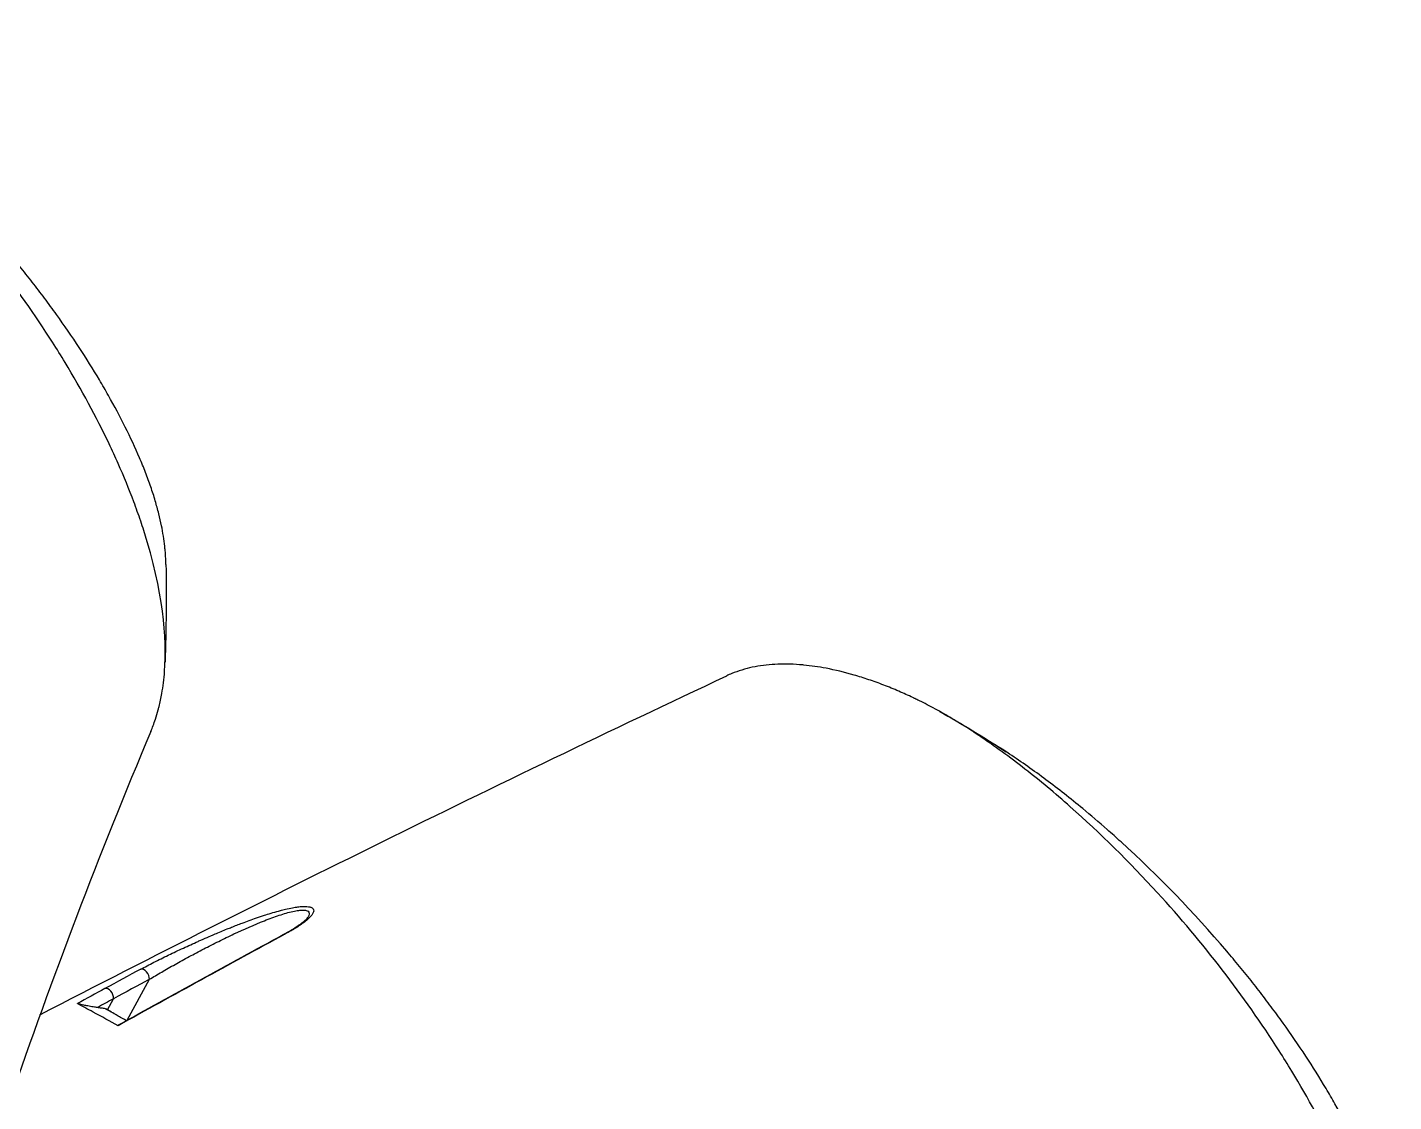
# Model space of a CAD drawing. Header units: millimetres. Extents: x 0 to 4378, y 0 to 2376.
# Drawn here: x 2672.8 to 2760, y 1910.6 to 1979.1 of the extents above; entities that cross this region are included whole.
import ezdxf

# ---------------------------------------------------------------- set-up
doc = ezdxf.new("R2010")
doc.units = ezdxf.units.MM
doc.header["$LTSCALE"] = 0.2
doc.layers.add('01_Object Line', color=4, linetype='Continuous')

# ---------------------------------------------------------------- blocks, each defined once
blk = doc.blocks.new('Blk$A32R2-0W24N')
for p, q in [((-18.029, 888.336), (-18.029, 888.336)), ((-29.592, 881.744), (-28.161, 884.351)), ((-30.836, 882.401), (-30.444, 883.115)), ((-30.965, 882.475), (-30.836, 882.401)), ((-30.575, 882.25), (-30.836, 882.401)), ((-29.646, 881.714), (-29.653, 881.718)), ((-29.615, 881.696), (-29.615, 881.696)), ((-29.615, 881.696), (-29.615, 881.696)), ((-30.09, 881.433), (-30.09, 881.433))]:
    blk.add_line(p, q)
for centre, major_axis, ratio, start_param, end_param in [((12.816, 861.553), (-1.496, 41.655), 0.767694, 5.786682, 5.852422), ((-53.896, 118.451), (435.313, 800.982), 0.572302, 0.719728, 0.72334), ((-47.92, 108.489), (434.089, 810.828), 0.577163, 0.716886, 0.720464), ((-28.521, 884.544), (-0.237, 0.44), 0.615624, 3.963437, 6.144097), ((-54.305, 101.97), (444.564, 818.233), 0.57237, 0.723269, 0.725998), ((-30.804, 883.308), (-0.239, 0.439), 0.6137, 3.961397, 6.133418), ((-48.228, 94.986), (441.655, 824.96), 0.577163, 0.720458, 0.722055)]:
    blk.add_ellipse(centre, major_axis=major_axis, ratio=ratio, start_param=start_param, end_param=end_param)
for points, knots in [([(-28.074, 900.163), (-28.073, 900.166), (-28.072, 900.168), (-28.019, 900.293), (-27.97, 900.417), (-27.876, 900.67), (-27.827, 900.809), (-27.717, 901.14), (-27.655, 901.343), (-27.582, 901.616), (-27.563, 901.687), (-27.48, 902.018), (-27.421, 902.295), (-27.29, 903.031), (-27.231, 903.503), (-27.036, 906.148), (-27.278, 909.076), (-28.584, 913.174), (-28.649, 913.374), (-28.789, 913.789), (-28.862, 913.998), (-29.007, 914.403), (-29.081, 914.604), (-29.459, 915.611), (-29.792, 916.427), (-30.342, 917.671), (-30.534, 918.09), (-31.545, 920.216), (-32.486, 921.953), (-33.803, 924.13), (-34.07, 924.56), (-36.576, 928.491), (-39.211, 931.908), (-43.894, 937.031), (-45.773, 938.878), (-48.648, 941.415), (-49.611, 942.218), (-51.536, 943.722), (-52.514, 944.434), (-53.477, 945.081)], [0.71769, 0.71769, 0.71769, 0.71769, 0.718212, 0.718212, 0.74576, 0.74576, 0.776284, 0.776284, 0.820204, 0.820204, 0.834927, 0.834927, 0.896521, 0.896521, 0.995652, 0.995652, 1.428405, 1.428405, 1.450296, 1.450296, 1.471663, 1.471663, 1.492327, 1.492327, 1.574835, 1.574835, 1.616316, 1.616316, 1.784634, 1.784634, 1.826029, 1.826029, 2.164003, 2.164003, 2.373598, 2.373598, 2.479923, 2.479923, 2.586935, 2.586935, 2.586935, 2.586935]), ([(-27.106, 910.807), (-27.108, 910.938), (-27.112, 911.071), (-27.127, 911.373), (-27.139, 911.544), (-27.163, 911.798), (-27.172, 911.886), (-27.229, 912.402), (-27.301, 912.845), (-27.442, 913.539), (-27.498, 913.791), (-27.631, 914.323), (-27.707, 914.601), (-27.876, 915.172), (-27.971, 915.468), (-28.178, 916.071), (-28.291, 916.378), (-28.53, 916.995), (-28.658, 917.306), (-29.34, 918.904), (-30.007, 920.237), (-30.964, 921.93), (-31.154, 922.258), (-31.758, 923.272), (-32.191, 923.963), (-33.107, 925.357), (-33.59, 926.059), (-34.343, 927.108), (-34.596, 927.454), (-35.112, 928.144), (-35.374, 928.488), (-35.902, 929.168), (-36.174, 929.511), (-36.724, 930.194), (-37.011, 930.542), (-37.422, 931.034), (-37.555, 931.191), (-39.787, 933.814), (-42.073, 936.173), (-44.729, 938.584), (-45.025, 938.848), (-45.841, 939.564), (-46.362, 940.008), (-47.663, 941.082), (-48.446, 941.699), (-49.617, 942.574), (-50.006, 942.856), (-50.782, 943.404), (-51.168, 943.669), (-51.554, 943.924)], [1.309169, 1.309169, 1.309169, 1.309169, 1.384705, 1.384705, 1.477831, 1.477831, 1.526561, 1.526561, 1.759973, 1.759973, 1.890971, 1.890971, 2.029156, 2.029156, 2.171186, 2.171186, 2.316283, 2.316283, 2.460898, 2.460898, 3.049329, 3.049329, 3.189055, 3.189055, 3.478614, 3.478614, 3.769885, 3.769885, 3.913253, 3.913253, 4.056001, 4.056001, 4.19686, 4.19686, 4.341119, 4.341119, 4.411312, 4.411312, 5.498875, 5.498875, 5.634552, 5.634552, 5.872375, 5.872375, 6.229939, 6.229939, 6.408513, 6.408513, 6.587137, 6.587137, 6.587137, 6.587137]), ([(20.569, 902.321), (20.268, 902.464), (19.969, 902.599), (19.674, 902.726), (19.346, 902.867), (19.022, 902.999), (18.702, 903.122), (18.381, 903.246), (18.063, 903.36), (17.75, 903.466), (17.435, 903.572), (17.125, 903.67), (16.818, 903.759), (16.205, 903.938), (15.607, 904.083), (15.024, 904.193), (14.542, 904.285), (14.07, 904.353), (13.609, 904.398), (13.517, 904.406), (13.426, 904.414), (13.335, 904.421), (12.789, 904.463), (12.264, 904.47), (11.763, 904.443), (11.258, 904.415), (10.777, 904.353), (10.319, 904.256), (9.86, 904.159), (9.425, 904.026), (9.015, 903.859), (8.903, 903.813), (8.793, 903.765), (8.684, 903.714)], [0, 0, 0, 0, 0.0296065, 0.0296065, 0.0296065, 0.0625552, 0.0625552, 0.0625552, 0.0956223, 0.0956223, 0.0956223, 0.1287583, 0.1287583, 0.1287583, 0.1950345, 0.1950345, 0.1950345, 0.25, 0.25, 0.25, 0.2609996, 0.2609996, 0.2609996, 0.3271356, 0.3271356, 0.3271356, 0.3936018, 0.3936018, 0.3936018, 0.4600955, 0.4600955, 0.4600955, 0.4782522, 0.4782522, 0.4782522, 0.4782522]), ([(24.81, 899.882), (24.791, 899.894), (24.768, 899.91), (24.719, 899.942), (24.697, 899.957), (24.629, 900.002), (24.584, 900.032), (24.449, 900.122), (24.359, 900.181), (24.089, 900.356), (23.91, 900.47), (23.373, 900.806), (23.016, 901.021), (22.307, 901.429), (21.956, 901.621), (21.432, 901.895), (21.259, 901.984), (20.999, 902.113), (20.913, 902.156), (20.784, 902.219), (20.741, 902.239), (20.676, 902.27), (20.655, 902.28), (20.609, 902.303), (20.587, 902.313), (20.569, 902.321)], [0.000006, 0.000006, 0.000006, 0.000006, 0.0077656, 0.0077656, 0.0144608, 0.0144608, 0.0278513, 0.0278513, 0.0546324, 0.0546324, 0.1081958, 0.1081958, 0.2151263, 0.2151263, 0.321952, 0.321952, 0.3753541, 0.3753541, 0.4020519, 0.4020519, 0.4154008, 0.4154008, 0.4220656, 0.4220656, 0.4297877, 0.4297877, 0.4297877, 0.4297877]), ([(50.215, 854.962), (50.216, 854.964), (50.218, 854.967), (50.27, 855.093), (50.319, 855.217), (50.414, 855.47), (50.463, 855.61), (50.573, 855.941), (50.634, 856.143), (50.708, 856.416), (50.726, 856.487), (50.809, 856.819), (50.868, 857.095), (50.999, 857.831), (51.058, 858.304), (51.252, 860.949), (51.009, 863.877), (49.704, 867.975), (49.638, 868.175), (49.498, 868.591), (49.425, 868.799), (49.28, 869.205), (49.207, 869.406), (48.828, 870.413), (48.495, 871.228), (47.945, 872.472), (47.753, 872.891), (46.742, 875.017), (45.801, 876.755), (44.483, 878.931), (44.216, 879.361), (41.711, 883.292), (39.075, 886.71), (34.392, 891.832), (32.513, 893.679), (29.639, 896.217), (28.676, 897.019), (26.751, 898.523), (25.773, 899.235), (24.81, 899.882)], [0.717541, 0.717541, 0.717541, 0.717541, 0.718212, 0.718212, 0.74576, 0.74576, 0.776284, 0.776284, 0.820204, 0.820204, 0.834927, 0.834927, 0.896521, 0.896521, 0.995652, 0.995652, 1.428405, 1.428405, 1.450296, 1.450296, 1.471663, 1.471663, 1.492327, 1.492327, 1.574835, 1.574835, 1.616316, 1.616316, 1.784634, 1.784634, 1.826029, 1.826029, 2.164003, 2.164003, 2.373598, 2.373598, 2.479923, 2.479923, 2.586935, 2.586935, 2.586935, 2.586935]), ([(51.183, 865.604), (51.181, 865.737), (51.177, 865.871), (51.162, 866.174), (51.149, 866.344), (51.126, 866.599), (51.117, 866.687), (51.059, 867.202), (50.987, 867.645), (50.847, 868.34), (50.79, 868.591), (50.657, 869.124), (50.582, 869.402), (50.412, 869.973), (50.317, 870.268), (50.11, 870.872), (49.997, 871.179), (49.758, 871.795), (49.63, 872.107), (48.947, 873.705), (48.28, 875.038), (47.323, 876.731), (47.133, 877.059), (46.529, 878.073), (46.096, 878.764), (45.18, 880.158), (44.697, 880.861), (43.944, 881.91), (43.691, 882.256), (43.175, 882.946), (42.913, 883.289), (42.385, 883.97), (42.113, 884.313), (41.563, 884.995), (41.276, 885.344), (40.865, 885.835), (40.732, 885.993), (38.5, 888.615), (36.214, 890.974), (33.557, 893.385), (33.262, 893.649), (32.446, 894.365), (31.925, 894.809), (30.624, 895.884), (29.841, 896.5), (28.67, 897.375), (28.281, 897.657), (27.505, 898.205), (27.119, 898.47), (26.734, 898.725)], [1.308609, 1.308609, 1.308609, 1.308609, 1.384705, 1.384705, 1.477831, 1.477831, 1.526561, 1.526561, 1.759973, 1.759973, 1.890971, 1.890971, 2.029156, 2.029156, 2.171186, 2.171186, 2.316283, 2.316283, 2.460898, 2.460898, 3.049329, 3.049329, 3.189055, 3.189055, 3.478614, 3.478614, 3.769885, 3.769885, 3.913253, 3.913253, 4.056001, 4.056001, 4.19686, 4.19686, 4.341119, 4.341119, 4.411312, 4.411312, 5.498875, 5.498875, 5.634552, 5.634552, 5.872375, 5.872375, 6.229939, 6.229939, 6.408513, 6.408513, 6.587137, 6.587137, 6.587137, 6.587137]), ([(-28.718, 885), (-28.465, 885.136), (-28.178, 885.285), (-27.881, 885.436), (-27.577, 885.589), (-27.263, 885.744), (-26.966, 885.887), (-26.954, 885.893), (-26.942, 885.899), (-26.931, 885.904), (-26.63, 886.049), (-26.314, 886.199), (-25.996, 886.346), (-25.684, 886.491), (-25.369, 886.634), (-25.061, 886.771), (-25.04, 886.78), (-25.019, 886.789), (-24.999, 886.799), (-24.653, 886.952), (-24.319, 887.097), (-23.975, 887.243), (-23.723, 887.349), (-23.465, 887.457), (-23.195, 887.566), (-23.105, 887.602), (-23.015, 887.638), (-22.926, 887.673), (-22.69, 887.767), (-22.459, 887.857), (-22.233, 887.943), (-21.922, 888.061), (-21.651, 888.159), (-21.327, 888.271), (-21.151, 888.332), (-20.99, 888.386), (-20.826, 888.439), (-20.688, 888.484), (-20.549, 888.528), (-20.399, 888.574), (-20.234, 888.623), (-20.076, 888.669), (-19.924, 888.71), (-19.882, 888.722), (-19.842, 888.732), (-19.803, 888.743), (-19.701, 888.769), (-19.605, 888.794), (-19.487, 888.822), (-19.323, 888.861), (-19.169, 888.893), (-19.025, 888.919), (-18.965, 888.93), (-18.912, 888.939), (-18.859, 888.948), (-18.785, 888.959), (-18.711, 888.97), (-18.624, 888.98), (-18.561, 888.987), (-18.503, 888.992), (-18.448, 888.996), (-18.32, 889.004), (-18.21, 889.005), (-18.107, 888.997), (-18.045, 888.992), (-17.985, 888.983), (-17.929, 888.97), (-17.902, 888.963), (-17.877, 888.955), (-17.854, 888.947), (-17.788, 888.922), (-17.739, 888.888), (-17.709, 888.846), (-17.68, 888.804), (-17.67, 888.754), (-17.677, 888.7), (-17.678, 888.696), (-17.678, 888.693), (-17.679, 888.689), (-17.688, 888.639), (-17.713, 888.581), (-17.751, 888.52), (-17.815, 888.418), (-17.917, 888.308), (-18.022, 888.211), (-18.058, 888.178), (-18.098, 888.144), (-18.14, 888.108), (-18.299, 887.976), (-18.5, 887.833), (-18.696, 887.706), (-18.715, 887.693), (-18.735, 887.68), (-18.755, 887.668), (-18.813, 887.631), (-18.873, 887.593), (-18.934, 887.557), (-18.989, 887.524), (-19.043, 887.491), (-19.095, 887.461), (-19.104, 887.456), (-19.113, 887.451), (-19.122, 887.446), (-19.242, 887.376), (-19.361, 887.311), (-19.522, 887.224)], [0, 0, 0, 0, 0.06061, 0.06061, 0.06061, 0.122541, 0.122541, 0.122541, 0.125, 0.125, 0.125, 0.18804, 0.18804, 0.18804, 0.25, 0.25, 0.25, 0.254168, 0.254168, 0.254168, 0.323919, 0.323919, 0.323919, 0.375, 0.375, 0.375, 0.39207, 0.39207, 0.39207, 0.4375, 0.4375, 0.4375, 0.5, 0.5, 0.5, 0.533908, 0.533908, 0.533908, 0.5625, 0.5625, 0.5625, 0.59375, 0.59375, 0.59375, 0.602455, 0.602455, 0.602455, 0.625, 0.625, 0.625, 0.65625, 0.65625, 0.65625, 0.669312, 0.669312, 0.669312, 0.6875, 0.6875, 0.6875, 0.700546, 0.700546, 0.700546, 0.731289, 0.731289, 0.731289, 0.75, 0.75, 0.75, 0.759109, 0.759109, 0.759109, 0.785061, 0.785061, 0.785061, 0.81088, 0.81088, 0.81088, 0.8125, 0.8125, 0.8125, 0.835978, 0.835978, 0.835978, 0.875, 0.875, 0.875, 0.888263, 0.888263, 0.888263, 0.9375, 0.9375, 0.9375, 0.942362, 0.942362, 0.942362, 0.956225, 0.956225, 0.956225, 0.96875, 0.96875, 0.96875, 0.970886, 0.970886, 0.970886, 1, 1, 1, 1]), ([(-28.161, 884.351), (-27.914, 884.503), (-27.652, 884.659), (-27.379, 884.818), (-27.105, 884.978), (-26.82, 885.14), (-26.525, 885.305), (-26.23, 885.47), (-25.928, 885.636), (-25.622, 885.8), (-25.316, 885.965), (-25.006, 886.128), (-24.693, 886.29), (-24.379, 886.453), (-24.063, 886.614), (-23.741, 886.774), (-23.42, 886.933), (-23.092, 887.092), (-22.767, 887.244), (-22.116, 887.549), (-21.468, 887.837), (-20.821, 888.092), (-20.497, 888.219), (-20.181, 888.335), (-19.875, 888.436), (-19.57, 888.537), (-19.275, 888.624), (-19.01, 888.682), (-18.878, 888.711), (-18.752, 888.734), (-18.636, 888.748), (-18.521, 888.763), (-18.417, 888.769), (-18.327, 888.766), (-18.237, 888.763), (-18.16, 888.751), (-18.101, 888.729), (-18.043, 888.708), (-18.001, 888.677), (-17.978, 888.638), (-17.954, 888.599), (-17.948, 888.552), (-17.959, 888.498), (-17.969, 888.449), (-17.993, 888.394), (-18.029, 888.336)], [0, 0, 0, 0, 0.0645641, 0.0645641, 0.0645641, 0.1291281, 0.1291281, 0.1291281, 0.1936922, 0.1936922, 0.1936922, 0.2582563, 0.2582563, 0.2582563, 0.3228204, 0.3228204, 0.3228204, 0.3873844, 0.3873844, 0.3873844, 0.5165126, 0.5165126, 0.5165126, 0.5810767, 0.5810767, 0.5810767, 0.6456407, 0.6456407, 0.6456407, 0.6779228, 0.6779228, 0.6779228, 0.7102048, 0.7102048, 0.7102048, 0.7424869, 0.7424869, 0.7424869, 0.7747689, 0.7747689, 0.7747689, 0.8070509, 0.8070509, 0.8070509, 0.8367147, 0.8367147, 0.8367147, 0.8367147]), ([(-19.628, 887.204), (-19.26, 887.403), (-18.916, 887.605), (-18.485, 887.903), (-18.351, 888.007), (-18.133, 888.201), (-18.053, 888.297), (-18.029, 888.336)], [0, 0, 0, 0, 0.1540517, 0.1540517, 0.2386667, 0.2386667, 0.329116, 0.329116, 0.329116, 0.329116]), ([(-31.481, 882.55), (-31.552, 882.56), (-31.646, 882.575), (-31.854, 882.61), (-31.971, 882.63), (-32.189, 882.671), (-32.276, 882.688), (-32.422, 882.718), (-32.481, 882.731), (-32.572, 882.752), (-32.611, 882.761), (-32.674, 882.776), (-32.698, 882.783), (-32.729, 882.792), (-32.739, 882.795), (-32.753, 882.8), (-32.758, 882.802), (-32.761, 882.804)], [0.000232, 0.000232, 0.000232, 0.000232, 0.0359808, 0.0359808, 0.0704873, 0.0704873, 0.0988763, 0.0988763, 0.1227668, 0.1227668, 0.1415958, 0.1415958, 0.1576899, 0.1576899, 0.1672569, 0.1672569, 0.176809, 0.176809, 0.176809, 0.176809]), ([(-30.163, 881.392), (-30.642, 881.647), (-31.227, 881.979), (-32.101, 882.454), (-32.495, 882.65), (-32.761, 882.804)], [0.0000029, 0.0000029, 0.0000029, 0.0000029, 0.3832328, 0.3832328, 0.6375563, 0.6375563, 0.6375563, 0.6375563]), ([(-30.966, 882.474), (-31.051, 882.486), (-31.138, 882.499), (-31.309, 882.524), (-31.395, 882.537), (-31.481, 882.55)], [-0.08689932, -0.08689932, -0.08689932, -0.08689932, -0.04352603, -0.04352603, -0.00023242, -0.00023242, -0.00023242, -0.00023242]), ([(-29.646, 881.714), (-29.656, 881.72), (-29.666, 881.726), (-29.675, 881.731), (-29.906, 881.866), (-30.107, 881.984), (-30.289, 882.088), (-30.294, 882.091), (-30.299, 882.094), (-30.305, 882.097), (-30.591, 882.261), (-30.812, 882.381), (-30.966, 882.474)], [0.2376651, 0.2376651, 0.2376651, 0.2376651, 0.2496691, 0.2496691, 0.2496691, 0.5366951, 0.5366951, 0.5366951, 0.5448948, 0.5448948, 0.5448948, 1, 1, 1, 1]), ([(-30.163, 881.392), (-30.175, 881.398), (-30.18, 881.403), (-30.185, 881.412), (-30.184, 881.416), (-30.179, 881.42), (-30.178, 881.42), (-30.177, 881.421)], [0, 0, 0, 0, 0.00895126, 0.00895126, 0.01944765, 0.01944765, 0.0212621, 0.0212621, 0.0212621, 0.0212621])]:
    blk.add_open_spline(points, degree=3, knots=knots)
for points in [[(-27.106, 910.807), (-27.081, 908.85), (-27.085, 906.736), (-27.163, 904.575)], [(-35.147, 882.094), (-20.672, 889.577), (-6.088, 896.766), (8.684, 903.714)], [(22.271, 901.446), (23.698, 900.652), (25.113, 899.787), (26.511, 898.872)], [(-28.074, 900.163), (-31.374, 892.317), (-34.412, 884.376), (-37.095, 876.547)], [(26.725, 898.731), (26.654, 898.778), (26.582, 898.825), (26.511, 898.872)], [(-30.177, 881.421), (-26.657, 883.369), (-23.137, 885.297), (-19.618, 887.204)], [(-19.522, 887.224), (-23.069, 885.301), (-26.616, 883.357), (-30.163, 881.392)], [(-19.618, 887.204), (-19.589, 887.219), (-19.557, 887.227), (-19.522, 887.224)]]:
    blk.add_open_spline(points, degree=3)

msp = doc.modelspace()

# ---------------------------------------------------------------- block references
at = {"layer": '01_Object Line'}
msp.add_blockref('Blk$A32R2-0W24N', (2708.753, 1034.021), dxfattribs=at)

doc.saveas('drawing.dxf')
